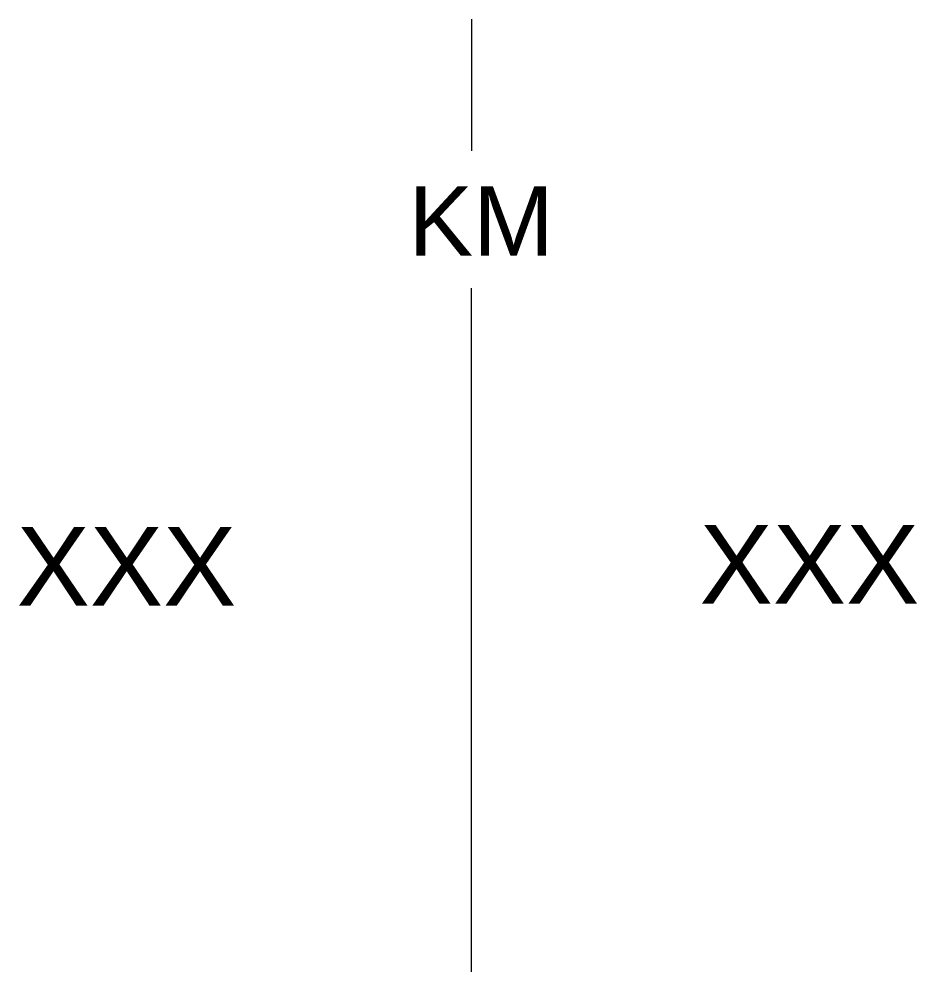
# Model space of a CAD drawing. Header units: inches. Extents: x -14.4 to 14.2, y 0 to 30.3.
import ezdxf
from ezdxf.enums import TextEntityAlignment as Align

# ---------------------------------------------------------------- set-up
doc = ezdxf.new("R2010")
doc.units = ezdxf.units.IN
doc.header["$MEASUREMENT"] = 0
doc.styles.add('arial', font='ARIAL.TTF')

msp = doc.modelspace()

# ---------------------------------------------------------------- linework, layer by layer
for p, q in [((0, 30.29), (0, 26.099)), ((0, 0), (0, 21.733))]:
    msp.add_line(p, q)

# ---------------------------------------------------------------- texts
at = {"style": 'arial'}
for tag, height, p in [('KM', 2.206, (0.309, 23.872)), ('XXX', 2.5, (-10.971, 12.895)), ('XXX', 2.5, (10.75, 12.962))]:
    msp.add_attdef(tag, text='', height=height, dxfattribs=at).set_placement(p, align=Align.MIDDLE_CENTER)

doc.saveas('drawing.dxf')
